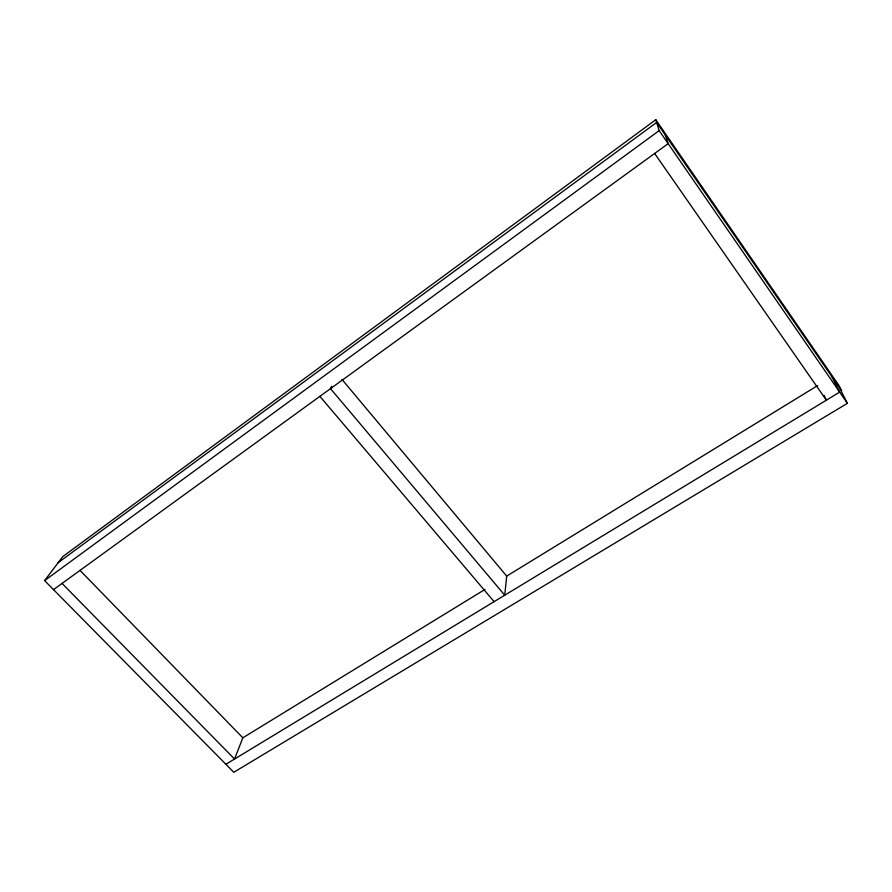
<?xml version="1.0" encoding="UTF-8"?>
<svg xmlns="http://www.w3.org/2000/svg" width="892" height="892" viewBox="0 0 892 892"><rect width="100%" height="100%" fill="white"/><g stroke="black" fill="none" stroke-linecap="round" stroke-linejoin="round"><path stroke-width="1.34" d="M331.679 386.225L330.508 388.644L504.727 595.22L506.701 576.109L341.97 379.446M839.506 387.719L847.4 403.318L233.793 772.282L44.6 580.603L62.752 556.619L655.776 119.718L838.971 385.545L841.647 390.819L656.623 122.46L58.17 562.685M44.6 580.603L659.166 130.633L655.776 119.718M53.509 589.623L668.164 143.657L665.343 135.105M242.669 737.907L485.047 589.389M506.433 576.277L817.719 385.534M225.899 764.288L839.673 392.112L831.98 376.792M62.061 583.424L234.563 759.036L242.836 737.807L80.035 570.401M319.893 396.349L494.112 601.654M654.639 153.469L826.371 400.185L824.13 395.412M659.166 130.633L847.4 403.318"/></g></svg>
